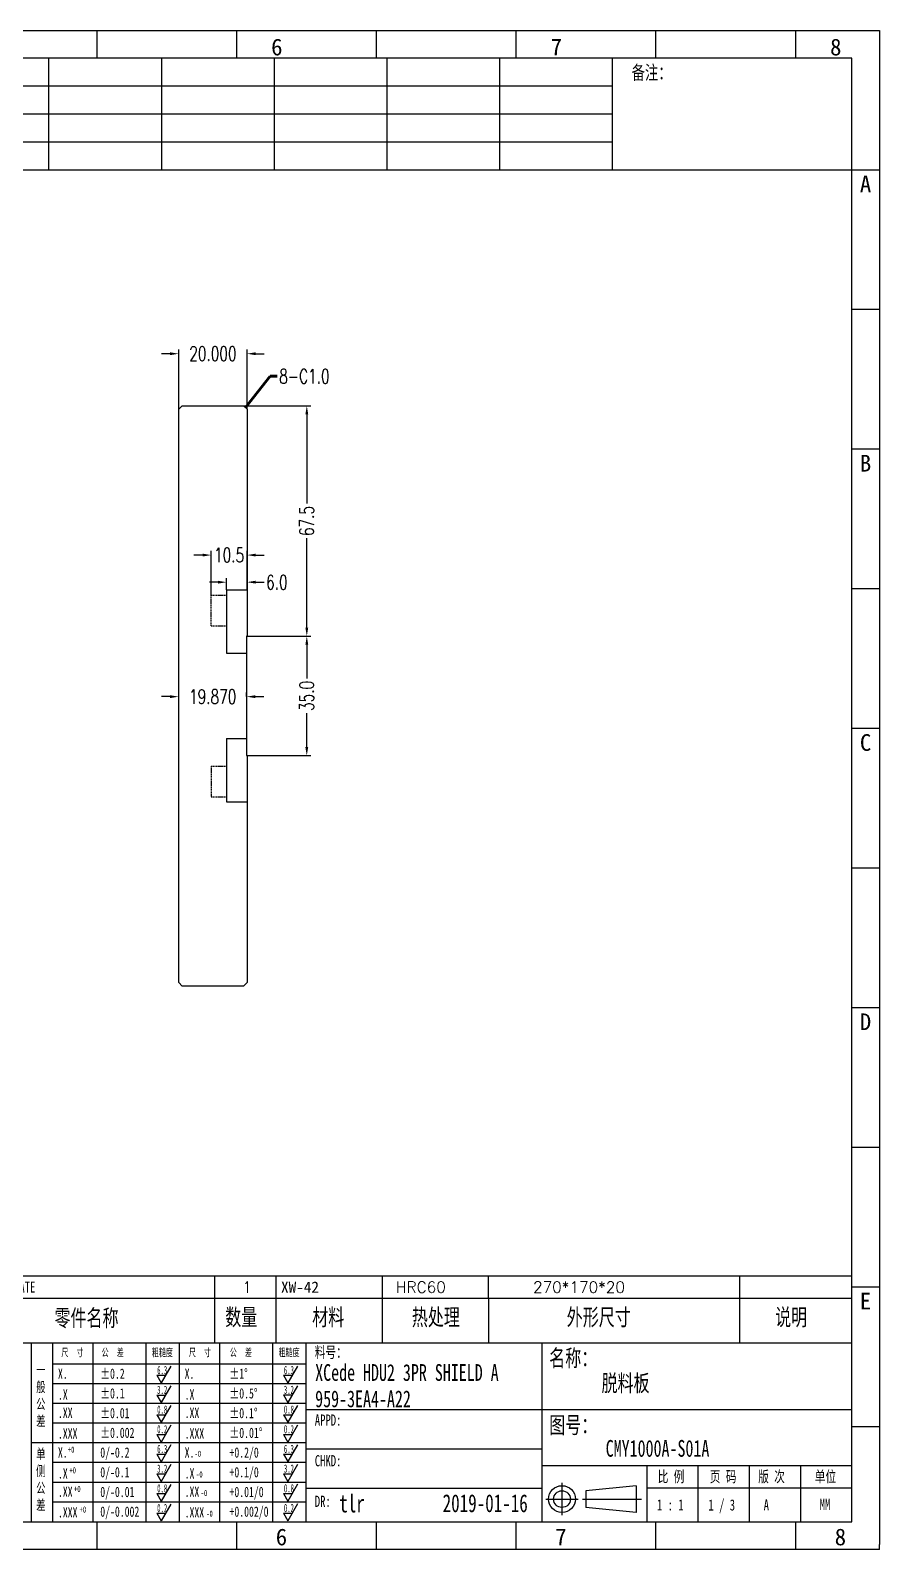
# Model space of a CAD drawing. Header units: millimetres. Extents: x -2852 to 5627, y -2271 to 1849.
# Drawn here: x 3257.4 to 3506, y -170.9 to 274.2 of the extents above; entities that cross this region are included whole.
import ezdxf
from ezdxf.enums import TextEntityAlignment as Align

# ---------------------------------------------------------------- set-up
doc = ezdxf.new("R2010")
doc.units = ezdxf.units.MM
doc.header["$PDSIZE"] = 3
doc.linetypes.add('DASHED2', pattern=[9.525, 6.35, -3.175])
for name, color, linetype in [('1', 7, 'Continuous'), ('11', 4, 'DASHED2'), ('41', 1, 'Continuous'), ('S01', 170, 'Continuous')]:
    doc.layers.add(name, color=color, linetype=linetype)
doc.styles.add('CH', font='仿宋_GB2312_0.ttf')
doc.styles.add('jet02', font='simplex.shx', dxfattribs={"width": 0.7})
doc.styles.add('SIMPLEX', font='SIMPLEX')
doc.styles.get("Standard").update_dxf_attribs({"font": '仿宋_GB2312_0.ttf', "width": 0.7})
doc.styles.add('tk', font='', dxfattribs={"width": 0.7})
doc.styles.add('tk 2', font='仿宋_GB2312_0.ttf', dxfattribs={"width": 0.65})
doc.styles.get('tk').set_extended_font_data('NSimSun')
doc.dimstyles.new('jet02', dxfattribs={"dimtxt": 3.5, "dimasz": 2.1, "dimexe": 1, "dimexo": 0, "dimgap": 0.5, "dimtad": 0, "dimtoh": 1, "dimdec": 3, "dimzin": 9, "dimdsep": 46, "dimtxsty": 'jet02', "dimcen": 0, "dimclrt": 256, "dimazin": 2, "dimtfac": 1, "dimtdec": 3, "dimtofl": 0, "dimtmove": 0, "dimatfit": 1, "dimfxl": 0, "dimarcsym": 0})

# ---------------------------------------------------------------- blocks, each defined once
blk = doc.blocks.new('A3-N')
at = {"layer": '1', "color": 1}
for p, q in [((0, 296.73), (420, 296.73)), ((267.27, 291.27), (267.27, 296.73)), ((294.55, 291.27), (294.55, 296.73)), ((321.82, 291.27), (321.82, 296.73)), ((349.09, 291.27), (349.09, 296.73)), ((376.36, 291.27), (376.36, 296.73)), ((403.64, 291.27), (403.64, 296.73)), ((420, 296.73), (420, 1)), ((420, 269.45), (414.55, 269.45)), ((420, 242.18), (414.55, 242.18)), ((420, 214.91), (414.55, 214.91)), ((420, 187.64), (414.55, 187.64)), ((420, 160.36), (414.55, 160.36)), ((420, 133.09), (414.55, 133.09)), ((420, 105.82), (414.55, 105.82)), ((420, 78.55), (414.55, 78.55)), ((420, 51.27), (414.55, 51.27)), ((222.45, 49.09), (414.55, 49.09)), ((290.18, 49.09), (290.18, 40.36)), ((302.18, 49.09), (302.18, 40.36)), ((322.91, 49.09), (322.91, 40.36)), ((343.64, 49.09), (343.64, 40.36)), ((392.73, 40.36), (392.73, 49.09)), ((258.55, 40.36), (258.55, 5.44)), ((266.45, 40.36), (266.45, 5.44)), ((276.78, 40.36), (276.78, 5.45)), ((291.18, 40.36), (291.18, 5.45)), ((301.51, 40.37), (301.51, 5.46)), ((308.01, 40.36), (308.01, 5.45)), ((354.09, 40.36), (354.09, 5.45)), ((308.01, 32.39), (258.55, 32.39)), ((308.01, 28.54), (258.55, 28.54)), ((414.55, 27.27), (308.01, 27.27)), ((308.01, 24.69), (258.55, 24.69)), ((420, 24), (414.55, 24)), ((354.09, 19.63), (308.01, 19.63)), ((308.01, 16.99), (258.55, 16.99)), ((414.55, 16.36), (354.09, 16.36)), ((374.55, 16.36), (374.55, 5.45)), ((384.55, 16.36), (384.55, 5.45)), ((394.55, 16.36), (394.55, 5.45)), ((404.55, 16.36), (404.55, 5.45)), ((308.01, 13.14), (258.55, 13.14)), ((308.01, 11.99), (354.09, 11.99)), ((372.51, 12.49), (362.69, 11.5)), ((372.51, 12.49), (372.51, 7.25)), ((414.55, 12), (374.55, 12)), ((308.01, 9.29), (258.55, 9.29)), ((362.69, 11.5), (362.69, 8.23)), ((372.51, 7.25), (362.69, 8.23)), ((267.27, 0), (267.27, 5.45)), ((294.55, 0), (294.55, 5.45)), ((321.82, 0), (321.82, 5.45)), ((349.09, 0), (349.09, 5.45)), ((376.36, 0), (376.36, 5.45)), ((403.64, 0), (403.64, 5.45)), ((420, 0), (1, 0)), ((420, 0), (420, 1))]:
    blk.add_line(p, q, dxfattribs=at)
at = {"layer": '1'}
for p, q in [((414.55, 278.18), (414.55, 284.73)), ((221.45, 40.36), (414.55, 40.36)), ((221.45, 40.36), (414.55, 40.36)), ((254.41, 40.36), (254.41, 5.45)), ((283.28, 40.36), (283.28, 5.45)), ((308.01, 36.24), (258.55, 36.24)), ((308.01, 20.84), (254.41, 20.84))]:
    blk.add_line(p, q, dxfattribs=at)
at = {"layer": '1', "color": 1, "ltscale": 0.05}
for p, q in [((281.68, 35.84), (279.79, 32.56)), ((306.41, 35.84), (304.52, 32.56)), ((278.93, 34.04), (279.79, 32.56)), ((278.93, 34.04), (280.65, 34.04)), ((303.66, 34.05), (304.52, 32.56)), ((303.66, 34.05), (305.38, 34.05)), ((278.93, 30.19), (279.79, 28.71)), ((278.93, 30.19), (280.65, 30.19)), ((281.68, 31.99), (279.79, 28.71)), ((303.66, 30.2), (305.38, 30.2)), ((303.66, 30.2), (304.52, 28.71)), ((306.41, 31.99), (304.52, 28.71)), ((281.68, 28.14), (279.79, 24.86)), ((306.41, 28.14), (304.52, 24.86)), ((278.93, 26.34), (279.79, 24.86)), ((278.93, 26.34), (280.65, 26.34)), ((281.68, 24.29), (279.79, 21.01)), ((303.66, 26.35), (304.52, 24.86)), ((303.66, 26.35), (305.38, 26.35)), ((306.41, 24.29), (304.52, 21.01)), ((278.93, 22.49), (280.65, 22.49)), ((278.93, 22.49), (279.79, 21.01)), ((303.66, 22.5), (305.38, 22.5)), ((303.66, 22.5), (304.52, 21.01)), ((278.93, 18.66), (279.79, 17.17)), ((278.93, 18.66), (280.65, 18.66)), ((281.68, 20.45), (279.79, 17.17)), ((303.66, 18.66), (304.52, 17.18)), ((303.66, 18.66), (305.38, 18.66)), ((306.41, 20.46), (304.52, 17.18)), ((281.68, 16.6), (279.79, 13.32)), ((306.41, 16.61), (304.52, 13.33)), ((278.93, 14.81), (280.65, 14.81)), ((278.93, 14.81), (279.79, 13.32)), ((281.68, 12.75), (279.79, 9.47)), ((303.66, 14.81), (305.38, 14.81)), ((303.66, 14.81), (304.52, 13.33)), ((306.41, 12.76), (304.52, 9.48)), ((278.93, 10.96), (279.79, 9.47)), ((278.93, 10.96), (280.65, 10.96)), ((303.66, 10.96), (304.52, 9.48)), ((303.66, 10.96), (305.38, 10.96)), ((306.41, 8.91), (304.52, 5.63)), ((278.93, 7.11), (279.79, 5.62)), ((278.93, 7.11), (280.65, 7.11)), ((281.68, 8.9), (279.79, 5.62)), ((303.66, 7.11), (305.38, 7.11)), ((303.66, 7.11), (304.52, 5.63))]:
    blk.add_line(p, q, dxfattribs=at)
at = {"layer": '1', "color": 1, "ltscale": 0.1}
for p, q in [((358.01, 13.02), (358.01, 6.71)), ((354.86, 9.87), (361.17, 9.87)), ((362.03, 9.87), (373.54, 9.87))]:
    blk.add_line(p, q, dxfattribs=at)
at = {"layer": '1'}
blk.add_lwpolyline([(221.45, 5.45), (414.55, 5.45), (414.55, 291.27), (5.45, 291.27), (5.45, 5.45), (414.55, 5.45)], dxfattribs=at)
at = {"layer": '1', "color": 1}
for radius in [2.62, 1.64]:
    blk.add_circle((358.01, 9.87), radius, dxfattribs=at)
at = {"layer": '41'}
for p, q in [((257.82, 291.27), (257.82, 269.45)), ((279.82, 291.27), (279.82, 269.45)), ((301.82, 291.27), (301.82, 269.45)), ((323.82, 291.27), (323.82, 269.45)), ((345.82, 291.27), (345.82, 269.45)), ((367.82, 291.27), (367.82, 269.45)), ((367.82, 285.82), (5.45, 285.82)), ((367.82, 280.36), (5.45, 280.36)), ((367.82, 274.91), (5.45, 274.91)), ((414.55, 269.45), (5.45, 269.45))]:
    blk.add_line(p, q, dxfattribs=at)
at = {"layer": '1', "color": 1}
for s, p in [('6', (302.36, 295.11)), ('7', (356.91, 295.11)), ('8', (411.45, 295.11)), ('6', (303.26, 4.11)), ('7', (357.81, 4.11)), ('8', (412.35, 4.11))]:
    blk.add_text(s, height=3.27, dxfattribs=at).set_placement(p, align=Align.TOP_CENTER)
at = {"layer": '1', "style": 'tk', "width": 0.7}
blk.add_text('备注：', height=2.727, dxfattribs=at).set_placement((375.51, 288.55), align=Align.MIDDLE)
at = {"layer": '1', "color": 1}
for s, p in [('A', (418.37, 268.36)), ('B', (418.37, 213.82)), ('C', (418.37, 159.27)), ('D', (418.37, 104.73)), ('E', (418.37, 50.18))]:
    blk.add_text(s, height=3.27, dxfattribs=at).set_placement(p, align=Align.TOP_RIGHT)
at = {"layer": '1', "color": 1, "style": 'tk 2', "width": 0.7}
for s, height, p in [('数量', 3.273, (292.3, 43.78)), ('材料', 3.273, (309.27, 43.78)), ('热处理', 3.273, (328.71, 43.78)), ('外形尺寸', 3.273, (358.94, 43.78)), ('说明', 3.273, (399.61, 43.78)), ('零件名称', 3.273, (258.97, 43.61)), ('料号：', 2.182, (309.77, 37.46)), ('名称：', 3.273, (355.52, 35.79)), ('图号：', 3.273, (355.52, 22.7)), ('比 例', 2.182, (376.69, 13.18)), ('页 码', 2.182, (386.85, 13.18)), ('版 次', 2.182, (396.31, 13.18)), ('单位', 2.182, (407.35, 13.18))]:
    blk.add_text(s, height=height, dxfattribs=at).set_placement(p)
at = {"layer": '1', "color": 1, "ltscale": 0.05, "style": 'tk 2', "width": 0.5}
for s, p in [('6.3', (279.01, 34.26)), ('6.3', (303.74, 34.27)), ('3.2', (279.01, 30.41)), ('3.2', (303.74, 30.42)), ('0.8', (279.01, 26.56)), ('0.8', (303.74, 26.57)), ('0.2', (279.01, 22.71)), ('0.2', (303.74, 22.72)), ('6.3', (279.01, 18.87)), ('6.3', (303.74, 18.88)), ('3.2', (279.01, 15.02)), ('3.2', (303.74, 15.03)), ('0.8', (279.01, 11.17)), ('0.8', (303.74, 11.18)), ('0.2', (279.01, 7.32)), ('0.2', (303.74, 7.33))]:
    blk.add_text(s, height=1.6, dxfattribs=at).set_placement(p)
at = {"layer": '1', "color": 1, "style": 'tk 2', "width": 0.7}
for s, p in [('X.', (259.64, 34.37)), ('%%P0.2', (267.9, 34.37)), ('X.', (284.37, 34.37)), ('%%P1%%D', (293.12, 34.37)), ('.X', (259.64, 30.28)), ('%%P0.1', (267.9, 30.52)), ('.X', (284.37, 30.28)), ('%%P0.5%%D', (293.12, 30.52)), ('.XX', (259.64, 26.71)), ('%%P0.01', (267.9, 26.67)), ('.XX', (284.37, 26.71)), ('%%P0.1%%D', (293.12, 26.67)), ('%%P0.002', (267.9, 22.82)), ('%%P0.01%%D', (293.12, 22.82)), ('.XXX', (259.64, 22.68)), ('.XXX', (284.37, 22.68)), ('X.', (259.64, 18.97)), ('0/-0.2', (267.9, 18.97)), ('X.', (284.37, 18.97)), ('+0.2/0', (293.12, 18.97)), ('.X', (259.64, 14.88)), ('0/-0.1', (267.9, 15.12)), ('.X', (284.37, 14.88)), ('+0.1/0', (293.12, 15.12)), ('.XX', (259.64, 11.31)), ('0/-0.01', (267.9, 11.27)), ('.XX', (284.37, 11.31)), ('+0.01/0', (293.12, 11.27)), ('.XXX', (259.64, 7.28)), ('0/-0.002', (267.9, 7.42)), ('.XXX', (284.37, 7.28)), ('+0.002/0', (293.12, 7.42))]:
    blk.add_text(s, height=2, dxfattribs=at).set_placement(p, align=Align.MIDDLE_LEFT)
at = {"layer": '1', "style": 'tk 2', "width": 0.7}
for s, p in [('APPD:', (309.77, 24.21)), ('CHKD:', (309.77, 16.27)), ('DR:', (309.77, 8.35))]:
    blk.add_text(s, height=2.182, dxfattribs=at).set_placement(p)
at = {"layer": '1', "color": 7, "style": 'tk 2', "width": 0.7}
blk.add_text('MM', height=2.182, dxfattribs=at).set_placement((408.31, 7.75))
at = {"layer": '1', "color": 1, "ltscale": 0.05, "char_height": 1.5, "width": 6.3627, "attachment_point": 1, "style": 'tk 2'}
for s, insert in [('尺  寸', (260.31, 39.25)), ('公  差', (268.17, 39.25)), ('粗糙度', (277.98, 39.25)), ('尺  寸', (285.2, 39.25)), ('公  差', (293.18, 39.25)), ('粗糙度', (302.71, 39.26))]:
    blk.add_mtext(s, dxfattribs=dict(at, insert=insert))
at = {"layer": '1', "ltscale": 0.05, "char_height": 2, "width": 2.5195, "attachment_point": 1, "style": 'tk 2'}
for s, insert in [('一般公差', (255.39, 36.11)), ('单侧公差', (255.39, 19.71))]:
    blk.add_mtext(s, dxfattribs=dict(at, insert=insert))
at = {"layer": '1', "color": 1, "ltscale": 0.05, "char_height": 1.2, "width": 5.1396, "attachment_point": 1, "line_spacing_factor": 0.8, "style": 'tk 2'}
for s, insert in [('+0', (261.58, 20.13)), ('-0', (286.31, 19.33)), ('+0', (261.88, 16.09)), ('-0', (286.61, 15.29)), ('+0', (262.79, 12.45)), ('-0', (287.51, 11.65)), ('+0', (263.87, 8.44)), ('-0', (288.59, 7.64))]:
    blk.add_mtext(s, dxfattribs=dict(at, insert=insert))
at = {"layer": '1', "style": 'tk 2', "width": 0.7}
for tag, p in [('PATR-NO1', (309.84, 32.96)), ('TITLE', (365.74, 30.9)), ('PATR-NO2', (309.84, 27.81)), ('DWG-NO:', (366.54, 18.14))]:
    blk.add_attdef(tag, p, '', height=3.27, dxfattribs=at)
at = {"layer": '1', "color": 1, "style": 'tk 2', "width": 0.7}
for tag, p in [('DRAW', (314.55, 7.27)), ('DATE', (334.72, 7.32))]:
    blk.add_attdef(tag, p, '', height=3.49, dxfattribs=at)
at = {"layer": '1', "style": 'tk 2', "width": 0.7}
for tag, p in [('SCALE', (376.55, 8.73)), ('SHEET', (386.6, 8.72)), ('REV', (397.38, 8.73))]:
    blk.add_attdef(tag, text='', height=2.18, dxfattribs=at).set_placement(p, align=Align.MIDDLE_LEFT)
blk = doc.blocks.new('FB3')
at = {"layer": '1', "color": 1}
for p, q in [((0, 4.36), (193.09, 4.36)), ((0, 4.36), (0, 0)), ((10.91, 4.36), (10.91, 0)), ((24, 4.36), (24, 0)), ((68.73, 4.36), (68.73, 0)), ((80.73, 4.36), (80.73, 0)), ((101.45, 4.36), (101.45, 0)), ((122.18, 4.36), (122.18, 0)), ((171.27, 0), (171.27, 4.36))]:
    blk.add_line(p, q, dxfattribs=at)
at = {"layer": '1'}
for tag, style, p in [('ITEM', 'SIMPLEX', (4.36, 2.18)), ('PARTNO', 'SIMPLEX', (12, 2.18)), ('QTY', 'SIMPLEX', (74.18, 2.18)), ('MATL', 'CH', (81.72, 2.18)), ('FINISH', 'SIMPLEX', (104.17, 2.18)), ('SPEC', 'SIMPLEX', (130.91, 2.18)), ('REMARK', 'SIMPLEX', (174.06, 2.18))]:
    blk.add_attdef(tag, text='', height=2.18, dxfattribs=dict(at, style=style)).set_placement(p, align=Align.MIDDLE_LEFT)
at = {"layer": '1', "style": 'tk', "width": 0.7}
blk.add_attdef('DIE', text='', height=2.18, dxfattribs=at).set_placement((24.43, 2.18), align=Align.MIDDLE_LEFT)
blk = doc.blocks.new('*D4711')
at = {"layer": '41', "ltscale": 0.05}
for p, q in [((498.44, 3410.51), (495.92, 3410.51)), ((500.96, 3394.26), (500.96, 3411.71)), ((520.96, 3394.26), (520.96, 3411.71)), ((523.48, 3410.51), (526, 3410.51))]:
    blk.add_line(p, q, dxfattribs=at)
for points in [[(498.44, 3410.09), (498.44, 3410.93), (500.96, 3410.51)], [(523.48, 3410.93), (523.48, 3410.09), (520.96, 3410.51)]]:
    blk.add_solid(points, dxfattribs=at)
at = {"layer": 'Defpoints', "color": 0, "ltscale": 0.05}
for p in [(520.96, 3410.51), (500.96, 3394.26), (520.96, 3394.26)]:
    blk.add_point(p, dxfattribs=at)
at = {"layer": '41', "ltscale": 0.05, "insert": (510.96, 3410.51), "char_height": 4.2, "attachment_point": 5, "style": 'jet02'}
blk.add_mtext('20.000', dxfattribs=at)
blk = doc.blocks.new('*D4712')
at = {"layer": '41', "ltscale": 0.05}
for p, q in [((519.96, 3395.26), (539.65, 3395.26)), ((538.45, 3392.74), (538.45, 3366.59)), ((538.45, 3330.28), (538.45, 3356.43)), ((520.96, 3327.76), (539.65, 3327.76))]:
    blk.add_line(p, q, dxfattribs=at)
for points in [[(538.87, 3392.74), (538.03, 3392.74), (538.45, 3395.26)], [(538.03, 3330.28), (538.87, 3330.28), (538.45, 3327.76)]]:
    blk.add_solid(points, dxfattribs=at)
at = {"layer": 'Defpoints', "color": 0, "ltscale": 0.05}
for p in [(519.96, 3395.26), (520.96, 3327.76), (538.45, 3327.76)]:
    blk.add_point(p, dxfattribs=at)
at = {"layer": '41', "ltscale": 0.05, "insert": (538.45, 3361.51), "char_height": 4.2, "attachment_point": 5, "rotation": 90, "style": 'jet02'}
blk.add_mtext('67.5', dxfattribs=at)
blk = doc.blocks.new('*D4713')
at = {"layer": '41', "ltscale": 0.05}
for p, q in [((520.96, 3327.76), (539.65, 3327.76)), ((538.45, 3325.24), (538.45, 3315.34)), ((538.45, 3295.28), (538.45, 3305.18)), ((520.96, 3292.76), (539.65, 3292.76))]:
    blk.add_line(p, q, dxfattribs=at)
for points in [[(538.87, 3325.24), (538.03, 3325.24), (538.45, 3327.76)], [(538.03, 3295.28), (538.87, 3295.28), (538.45, 3292.76)]]:
    blk.add_solid(points, dxfattribs=at)
at = {"layer": 'Defpoints', "color": 0, "ltscale": 0.05}
for p in [(520.96, 3327.76), (520.96, 3292.76), (538.45, 3292.76)]:
    blk.add_point(p, dxfattribs=at)
at = {"layer": '41', "ltscale": 0.05, "insert": (538.45, 3310.26), "char_height": 4.2, "attachment_point": 5, "rotation": 90, "style": 'jet02'}
blk.add_mtext('35.0', dxfattribs=at)
blk = doc.blocks.new('*D4714')
at = {"layer": '41', "ltscale": 0.05}
for p, q in [((498.44, 3310.04), (495.92, 3310.04)), ((500.96, 3310.04), (500.96, 3311.24)), ((520.83, 3310.04), (520.83, 3311.24)), ((523.35, 3310.04), (525.87, 3310.04))]:
    blk.add_line(p, q, dxfattribs=at)
for points in [[(498.44, 3309.62), (498.44, 3310.46), (500.96, 3310.04)], [(523.35, 3310.46), (523.35, 3309.62), (520.83, 3310.04)]]:
    blk.add_solid(points, dxfattribs=at)
at = {"layer": 'Defpoints', "color": 0, "ltscale": 0.05}
for p in [(500.96, 3310.04), (500.96, 3310.04), (520.83, 3310.04)]:
    blk.add_point(p, dxfattribs=at)
at = {"layer": '41', "ltscale": 0.05, "insert": (510.9, 3310.04), "char_height": 4.2, "attachment_point": 5, "style": 'jet02'}
blk.add_mtext('19.870', dxfattribs=at)
blk = doc.blocks.new('*D4715')
at = {"layer": '41', "ltscale": 0.05}
for p, q in [((512.44, 3343.58), (509.92, 3343.58)), ((514.96, 3341.31), (514.96, 3344.78)), ((520.96, 3341.31), (520.96, 3344.78)), ((523.48, 3343.58), (526, 3343.58))]:
    blk.add_line(p, q, dxfattribs=at)
for points in [[(512.44, 3343.16), (512.44, 3344), (514.96, 3343.58)], [(523.48, 3344), (523.48, 3343.16), (520.96, 3343.58)]]:
    blk.add_solid(points, dxfattribs=at)
at = {"layer": 'Defpoints', "color": 0, "ltscale": 0.05}
for p in [(520.96, 3343.58), (514.96, 3341.31), (520.96, 3341.31)]:
    blk.add_point(p, dxfattribs=at)
at = {"layer": '41', "ltscale": 0.05, "insert": (529.68, 3343.58), "char_height": 4.2, "attachment_point": 5, "style": 'jet02'}
blk.add_mtext('6.0', dxfattribs=at)
blk = doc.blocks.new('*D4716')
at = {"layer": '41', "ltscale": 0.05}
for p, q in [((510.46, 3339.81), (510.46, 3352.72)), ((520.96, 3341.31), (520.96, 3352.72)), ((507.94, 3351.52), (505.42, 3351.52)), ((523.48, 3351.52), (526, 3351.52))]:
    blk.add_line(p, q, dxfattribs=at)
for points in [[(507.94, 3351.1), (507.94, 3351.94), (510.46, 3351.52)], [(523.48, 3351.94), (523.48, 3351.1), (520.96, 3351.52)]]:
    blk.add_solid(points, dxfattribs=at)
at = {"layer": 'Defpoints', "color": 0, "ltscale": 0.05}
for p in [(520.96, 3351.52), (510.46, 3339.81), (520.96, 3341.31)]:
    blk.add_point(p, dxfattribs=at)
at = {"layer": '41', "ltscale": 0.05, "insert": (515.71, 3351.52), "char_height": 4.2, "attachment_point": 5, "style": 'jet02'}
blk.add_mtext('10.5', dxfattribs=at)

msp = doc.modelspace()

# ---------------------------------------------------------------- linework, layer by layer
at = {"layer": '1', "ltscale": 0.05}
for p, q in [((3314.8171, 110.2925), (3320.8171, 110.2925)), ((3314.8171, 110.2925), (3314.8171, 91.7425)), ((3314.8171, 91.7425), (3320.6871, 91.7425)), ((3314.8171, 66.7425), (3320.6871, 66.7425)), ((3314.8171, 66.7425), (3314.8171, 48.1925)), ((3314.8171, 48.1925), (3320.8171, 48.1925))]:
    msp.add_line(p, q, dxfattribs=at)
at = {"layer": '11', "ltscale": 0.05}
for p, q in [((3310.3171, 108.7925), (3314.8171, 108.7925)), ((3310.3171, 99.7925), (3310.3171, 108.7925)), ((3310.3171, 99.7925), (3314.8171, 99.7925)), ((3310.3171, 58.6925), (3314.8171, 58.6925)), ((3310.3171, 58.6925), (3310.3171, 49.6925)), ((3310.3171, 49.6925), (3314.8171, 49.6925))]:
    msp.add_line(p, q, dxfattribs=at)
at = {"layer": 'S01', "ltscale": 0.05}
msp.add_lwpolyline([(3319.8171, 164.2425), (3320.8171, 163.2425), (3320.8171, 96.7425), (3320.6871, 96.7425), (3320.6871, 61.7425), (3320.8171, 61.7425), (3320.8171, -4.7575), (3319.8171, -5.7575), (3301.8171, -5.7575), (3300.8171, -4.7575), (3300.8171, 163.2425), (3301.8171, 164.2425)], close=True, dxfattribs=at)

# ---------------------------------------------------------------- block references
at = {"layer": '1', "ltscale": 0.05, "xscale": 1.5, "yscale": 1.5, "zscale": 1.5}
for name, p, values in [('A3-N', (2875.9942, -170.8642), {'DWG-NO:': 'CMY1000A-S01A', 'TITLE': '脱料板', 'REV': 'A', 'SHEET': '1 / 3', 'DRAW': 'tlr', 'DATE': '2019-01-16', 'PATR-NO1': 'XCede HDU2 3PR SHIELD A', 'PATR-NO2': '959-3EA4-A22', 'SCALE': '1 : 1'}), ('FB3', (3208.176, -97.2278), {'PARTNO': 'S01A', 'ITEM': '1', 'DIE': 'STR PLATE', 'QTY': '1', 'MATL': 'XW-42', 'FINISH': 'HRC60', 'SPEC': '270*170*20'})]:
    msp.add_blockref(name, p, dxfattribs=at).add_auto_attribs(values)

# ---------------------------------------------------------------- texts
at = {"layer": '41', "ltscale": 0.05, "insert": (3330.2353, 172.9156), "char_height": 4.2, "attachment_point": 4, "style": 'jet02'}
msp.add_mtext('8-C1.0', dxfattribs=at)

# ---------------------------------------------------------------- dimensions: what is measured, and where the dimension line sits
at = {"layer": '41', "ltscale": 0.05}
for base, p1, p2, override, picture, middle in [((3320.8171, 179.4914), (3300.8171, 163.2425), (3320.8171, 163.2425), {"dimscale": 1.2, "dimtoh": 0, "dimzin": 1, "dimclrd": 256, "dimclre": 256, "dimadec": 3, "dimazin": 0, "dimatfit": 3, "dimlwd": 65535, "dimlwe": 65535}, '*D4711', (3310.8171, 179.4914)), ((3320.8171, 120.5037), (3310.3171, 108.7925), (3320.8171, 110.2925), {"dimscale": 1.2, "dimtoh": 0, "dimdec": 1, "dimzin": 1, "dimclrd": 256, "dimclre": 256, "dimadec": 1, "dimazin": 0, "dimatfit": 3, "dimlwd": 65535, "dimlwe": 65535}, '*D4716', (3315.5671, 120.5037)), ((3320.8171, 112.5703), (3314.8171, 110.2925), (3320.8171, 110.2925), {"dimscale": 1.2, "dimtoh": 0, "dimdec": 1, "dimzin": 1, "dimclrd": 256, "dimclre": 256, "dimadec": 1, "dimazin": 0, "dimatfit": 3, "dimlwd": 65535, "dimlwe": 65535}, '*D4715', (3329.5371, 112.5703)), ((3300.8171, 79.0301), (3320.6871, 79.0301), (3300.8171, 79.0301), {"dimscale": 1.2, "dimtoh": 0, "dimzin": 1, "dimclrd": 256, "dimclre": 256, "dimadec": 3, "dimazin": 0, "dimatfit": 3, "dimlwd": 65535, "dimlwe": 65535}, '*D4714', (3310.7521, 79.0301))]:
    dim = msp.add_linear_dim(base=base, p1=p1, p2=p2, dimstyle='jet02', override=override, dxfattribs=at)
    dim.commit()
    dim.dimension.update_dxf_attribs({"geometry": picture, "text_midpoint": middle, "insert": (2799.8548, -3231.0141)})
for base, p1, p2, picture, middle in [((3338.3079, 96.7425), (3319.8171, 164.2425), (3320.8171, 96.7425), '*D4712', (3338.3079, 130.4925)), ((3338.3079, 61.7425), (3320.8171, 96.7425), (3320.8171, 61.7425), '*D4713', (3338.3079, 79.2425))]:
    dim = msp.add_linear_dim(base=base, p1=p1, p2=p2, angle=90, dimstyle='jet02', override={"dimscale": 1.2, "dimtoh": 0, "dimdec": 1, "dimzin": 1, "dimclrd": 256, "dimclre": 256, "dimadec": 1, "dimazin": 0, "dimatfit": 3, "dimlwd": 65535, "dimlwe": 65535}, dxfattribs=at)
    dim.commit()
    dim.dimension.update_dxf_attribs({"geometry": picture, "text_midpoint": middle, "insert": (2799.8548, -3231.0141)})

# ---------------------------------------------------------------- leaders
at = {"layer": '41', "ltscale": 0.05, "annotation_type": 0, "has_hookline": 1, "hookline_direction": 0, "text_width": 14.98}
msp.add_leader([(3320.3171, 163.7425), (3327.5353, 172.9156), (3329.6353, 172.9156)], dimstyle='jet02', override={"dimscale": 1.2, "dimtoh": 0, "dimdec": 1, "dimzin": 1, "dimclrd": 256, "dimclre": 256, "dimadec": 1, "dimazin": 0, "dimatfit": 3, "dimlwd": 65535, "dimlwe": 65535}, dxfattribs=at)

doc.saveas('drawing.dxf')
